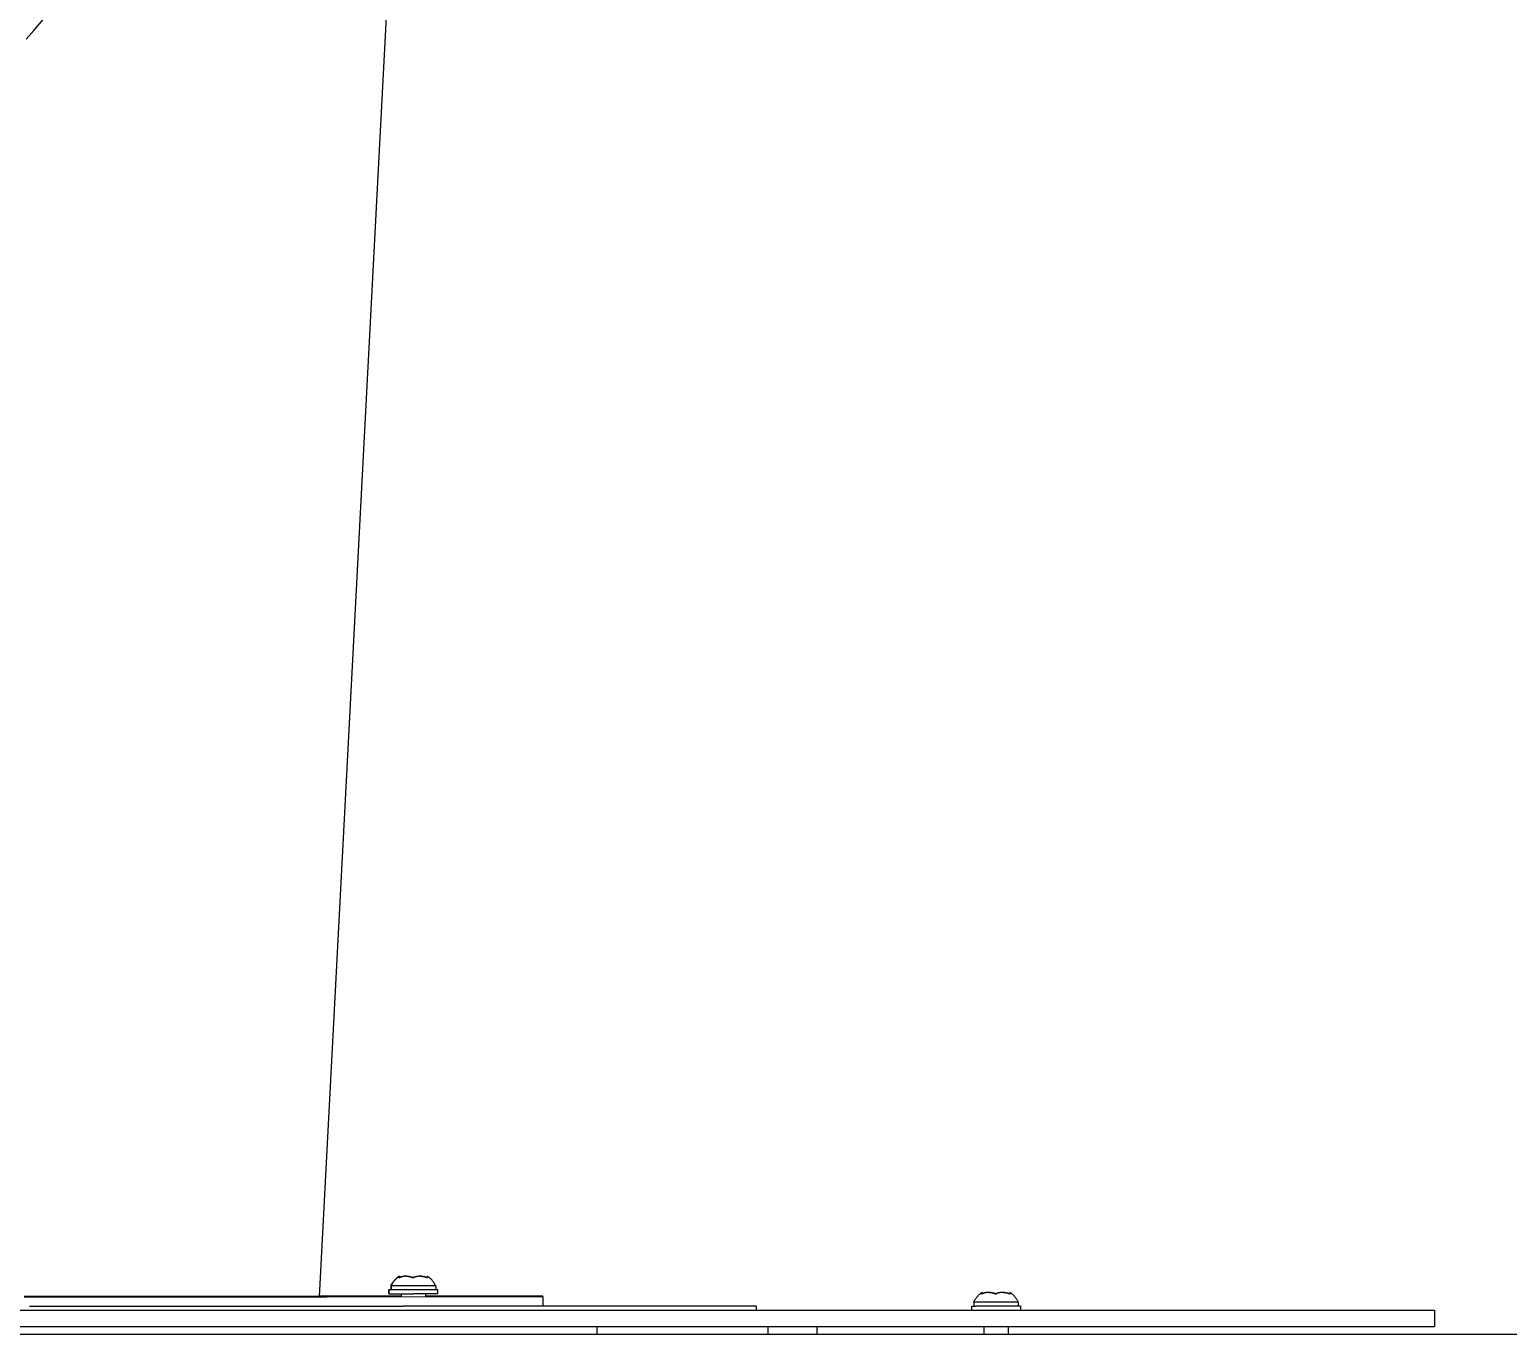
# Model space of a CAD drawing. Header units: inches. Extents: x 214 to 477, y -11 to 187.
# Drawn here: x 347.86 to 362.23, y 89.36 to 102.05 of the extents above; entities that cross this region are included whole.
import ezdxf

# ---------------------------------------------------------------- set-up
doc = ezdxf.new("R2010")
doc.units = ezdxf.units.IN
doc.layers.add('ZANO_R', color=7, linetype='Continuous', lineweight=0)
doc.layers.add('ZANO_W', color=1, linetype='Continuous', lineweight=0)
doc.styles.get("Standard").update_dxf_attribs({"font": 'arial.ttf'})
doc.dimstyles.new('amerykanie', dxfattribs={"dimtxt": 50, "dimasz": 50, "dimexe": 0.5, "dimexo": 0.5, "dimgap": 1, "dimtad": 1, "dimdec": 0, "dimzin": 0, "dimlunit": 5, "dimtxsty": 'Standard', "dimcen": 0.09, "dimclrd": 1, "dimclre": 1, "dimclrt": 1, "dimazin": 0, "dimtfac": 1, "dimtdec": 0, "dimtmove": 0, "dimatfit": 3, "dimfxl": 1, "dimtzin": 0, "dimarcsym": 1})

# ---------------------------------------------------------------- blocks, each defined once
blk = doc.blocks.new('*D360')
at = {"layer": 'ZANO_W', "color": 1, "lineweight": -2}
blk.add_arc((350.652, 89.363), 26.353, 2.1743, 84.8257, dxfattribs=at)
at = {"layer": 'ZANO_W', "color": 1}
for points in [[(353.04, 115.775), (353.017, 115.442), (352.031, 115.68)], [(376.819, 90.36), (377.152, 90.366), (377.005, 89.363)]]:
    blk.add_solid(points, dxfattribs=at)
at = {"layer": 'ZANO_W', "color": 1, "insert": (371.044, 108.715), "char_height": 2.4375, "attachment_point": 5, "rotation": 313.5}
blk.add_mtext("87%%d0'", dxfattribs=at)

msp = doc.modelspace()

# ---------------------------------------------------------------- linework, layer by layer
at = {"layer": 'ZANO_R'}
for p, q in [((355.00142, 172.35586), (350.67137, 89.73358)), ((347.89678, 102.04434), (348.29812, 102.51613)), ((347.82324, 101.96142), (347.89678, 102.04434)), ((351.37015, 89.8361), (351.3738, 89.84344)), ((351.37302, 89.8361), (351.37015, 89.8361)), ((351.37015, 89.8361), (351.37015, 89.79673)), ((351.37295, 89.83595), (351.3766, 89.84329)), ((351.58949, 89.83595), (351.37295, 89.83595)), ((351.37295, 89.83595), (351.37295, 89.79658)), ((351.3738, 89.84344), (351.3777, 89.85065)), ((351.3766, 89.84329), (351.3805, 89.85051)), ((351.3777, 89.85065), (351.38184, 89.85773)), ((351.3805, 89.85051), (351.38464, 89.85758)), ((351.38184, 89.85773), (351.38622, 89.86466)), ((351.38464, 89.85758), (351.38902, 89.86451)), ((351.38622, 89.86466), (351.39083, 89.87143)), ((351.38902, 89.86451), (351.39363, 89.87128)), ((351.39083, 89.87143), (351.39568, 89.87804)), ((351.39363, 89.87128), (351.39848, 89.8779)), ((351.39568, 89.87804), (351.40074, 89.88449)), ((351.39848, 89.8779), (351.40355, 89.88434)), ((351.40074, 89.88449), (351.40603, 89.89075)), ((351.40355, 89.88434), (351.40883, 89.89061)), ((351.40603, 89.89075), (351.41152, 89.89684)), ((351.40883, 89.89061), (351.41433, 89.89669)), ((351.41152, 89.89684), (351.41723, 89.90273)), ((351.41433, 89.89669), (351.42003, 89.90258)), ((351.41723, 89.90273), (351.42312, 89.90842)), ((351.42003, 89.90258), (351.42593, 89.90827)), ((351.42312, 89.90842), (351.42921, 89.91391)), ((351.42593, 89.90827), (351.43201, 89.91376)), ((351.42921, 89.91391), (351.43549, 89.91918)), ((351.43201, 89.91376), (351.43829, 89.91904)), ((351.43549, 89.91918), (351.44194, 89.92424)), ((351.43829, 89.91904), (351.44474, 89.9241)), ((351.44194, 89.92424), (351.44856, 89.92908)), ((351.44474, 89.9241), (351.45136, 89.92893)), ((351.44673, 89.92776), (351.44674, 89.92782)), ((351.44673, 89.9277), (351.44673, 89.92776)), ((351.44673, 89.92765), (351.44673, 89.9277)), ((351.44673, 89.92759), (351.44673, 89.92765)), ((351.44674, 89.92753), (351.44673, 89.92759)), ((351.44674, 89.92787), (351.44675, 89.92793)), ((351.44674, 89.92782), (351.44674, 89.92787)), ((351.44674, 89.92748), (351.44674, 89.92753)), ((351.44675, 89.92742), (351.44674, 89.92748)), ((351.44675, 89.92793), (351.44676, 89.92798)), ((351.44676, 89.92737), (351.44675, 89.92742)), ((351.44676, 89.92798), (351.44677, 89.92804)), ((351.44677, 89.92731), (351.44676, 89.92737)), ((351.44677, 89.92804), (351.44679, 89.92809)), ((351.44679, 89.92726), (351.44677, 89.92731)), ((351.44679, 89.92809), (351.4468, 89.92815)), ((351.4468, 89.9272), (351.44679, 89.92726)), ((351.4468, 89.92815), (351.44682, 89.9282)), ((351.44682, 89.92715), (351.4468, 89.9272)), ((351.44682, 89.9282), (351.44684, 89.92825)), ((351.44684, 89.9271), (351.44682, 89.92715)), ((351.44684, 89.92825), (351.44686, 89.92831)), ((351.44686, 89.92704), (351.44684, 89.9271)), ((351.44686, 89.92831), (351.44688, 89.92836)), ((351.44688, 89.92699), (351.44686, 89.92704)), ((351.44688, 89.92836), (351.44691, 89.92841)), ((351.44691, 89.92694), (351.44688, 89.92699)), ((351.44691, 89.92841), (351.44693, 89.92846)), ((351.44693, 89.92689), (351.44691, 89.92694)), ((351.44693, 89.92846), (351.44696, 89.92851)), ((351.44696, 89.92684), (351.44693, 89.92689)), ((351.44696, 89.92851), (351.44699, 89.92855)), ((351.44699, 89.9268), (351.44696, 89.92684)), ((351.44699, 89.92855), (351.44702, 89.9286)), ((351.44702, 89.92675), (351.44699, 89.9268)), ((351.44702, 89.9286), (351.44706, 89.92865)), ((351.44705, 89.9267), (351.44702, 89.92675)), ((351.44709, 89.92666), (351.44705, 89.9267)), ((351.44706, 89.92865), (351.44709, 89.92869)), ((351.44709, 89.92869), (351.44713, 89.92873)), ((351.44712, 89.92662), (351.44709, 89.92666)), ((351.44716, 89.92657), (351.44712, 89.92662)), ((351.44713, 89.92873), (351.44717, 89.92877)), ((351.4472, 89.92653), (351.44716, 89.92657)), ((351.44717, 89.92877), (351.44721, 89.92882)), ((351.44724, 89.92649), (351.4472, 89.92653)), ((351.44721, 89.92882), (351.44725, 89.92885)), ((351.44728, 89.92646), (351.44724, 89.92649)), ((351.44725, 89.92885), (351.44729, 89.92889)), ((351.44733, 89.92642), (351.44728, 89.92646)), ((351.44729, 89.92889), (351.44733, 89.92893)), ((351.44733, 89.92893), (351.44738, 89.92896)), ((351.44737, 89.92639), (351.44733, 89.92642)), ((351.44742, 89.92635), (351.44737, 89.92639)), ((351.44738, 89.92896), (351.44742, 89.929)), ((351.44742, 89.929), (351.44747, 89.92903)), ((351.44746, 89.92632), (351.44742, 89.92635)), ((351.44751, 89.92629), (351.44746, 89.92632)), ((351.44747, 89.92903), (351.44752, 89.92906)), ((351.44756, 89.92626), (351.44751, 89.92629)), ((351.44752, 89.92906), (351.44756, 89.92908)), ((351.44756, 89.92908), (351.44761, 89.92911)), ((351.44761, 89.92624), (351.44756, 89.92626)), ((351.44761, 89.92911), (351.44766, 89.92914)), ((351.44766, 89.92914), (351.44772, 89.92916)), ((351.44772, 89.92916), (351.44777, 89.92918)), ((351.44777, 89.92918), (351.44782, 89.9292)), ((351.44782, 89.9292), (351.44787, 89.92922)), ((351.44787, 89.92922), (351.44793, 89.92923)), ((351.44793, 89.92923), (351.44798, 89.92925)), ((351.44798, 89.92925), (351.44804, 89.92926)), ((351.44804, 89.92926), (351.44809, 89.92927)), ((351.44809, 89.92927), (351.44815, 89.92927)), ((351.44815, 89.92927), (351.44821, 89.92928)), ((351.44821, 89.92928), (351.44826, 89.92928)), ((351.44826, 89.92928), (351.44832, 89.92929)), ((351.44832, 89.92929), (351.44837, 89.92929)), ((351.44837, 89.92929), (351.44843, 89.92928)), ((351.44843, 89.92928), (351.44849, 89.92928)), ((351.44849, 89.92928), (351.44854, 89.92927)), ((351.44854, 89.92927), (351.4486, 89.92927)), ((351.4486, 89.92927), (351.44865, 89.92926)), ((351.4486, 89.91232), (351.44932, 89.9192)), ((351.4529, 89.91452), (351.4486, 89.91232)), ((351.44865, 89.92926), (351.44871, 89.92924)), ((351.44871, 89.92924), (351.44876, 89.92923)), ((351.44876, 89.92923), (351.44882, 89.92922)), ((351.44882, 89.92922), (351.44887, 89.9292)), ((351.44887, 89.9292), (351.44892, 89.92918)), ((351.44892, 89.92918), (351.44898, 89.92916)), ((351.44898, 89.92916), (351.44903, 89.92913)), ((351.44903, 89.92913), (351.44908, 89.92911)), ((351.44908, 89.92911), (351.44913, 89.92908)), ((351.44913, 89.92908), (351.44918, 89.92906)), ((351.44918, 89.92906), (351.44922, 89.92903)), ((351.44922, 89.92903), (351.44927, 89.92899)), ((351.44927, 89.92899), (351.44932, 89.92896)), ((351.44932, 89.92896), (351.44936, 89.92893)), ((351.44932, 89.9192), (351.44969, 89.92201)), ((351.44936, 89.92893), (351.4494, 89.92889)), ((351.4494, 89.92889), (351.44945, 89.92885)), ((351.44945, 89.92885), (351.44949, 89.92881)), ((351.44949, 89.92881), (351.44953, 89.92877)), ((351.44953, 89.92877), (351.44956, 89.92873)), ((351.44956, 89.92873), (351.4496, 89.92869)), ((351.4496, 89.92869), (351.44963, 89.92864)), ((351.44963, 89.92864), (351.44967, 89.9286)), ((351.44967, 89.9286), (351.4497, 89.92855)), ((351.44969, 89.92201), (351.45007, 89.92438)), ((351.4497, 89.92855), (351.44973, 89.9285)), ((351.44973, 89.9285), (351.44976, 89.92845)), ((351.44976, 89.92845), (351.44978, 89.9284)), ((351.44978, 89.9284), (351.44981, 89.92835)), ((351.44981, 89.92835), (351.44983, 89.9283)), ((351.44983, 89.9283), (351.44985, 89.92825)), ((351.44985, 89.92825), (351.44987, 89.9282)), ((351.44987, 89.9282), (351.44989, 89.92814)), ((351.44989, 89.92814), (351.4499, 89.92809)), ((351.4499, 89.92809), (351.44992, 89.92803)), ((351.44992, 89.92803), (351.44993, 89.92798)), ((351.44993, 89.92798), (351.44994, 89.92792)), ((351.45007, 89.92438), (351.45026, 89.9254)), ((351.45026, 89.9254), (351.45046, 89.92629)), ((351.45046, 89.92629), (351.45055, 89.92669)), ((351.45055, 89.92669), (351.45065, 89.92707)), ((351.45065, 89.92707), (351.45075, 89.92741)), ((351.45075, 89.92741), (351.45085, 89.92772)), ((351.45085, 89.92772), (351.45095, 89.92801)), ((351.45095, 89.92801), (351.451, 89.92814)), ((351.451, 89.92814), (351.45104, 89.92826)), ((351.45104, 89.92826), (351.45109, 89.92837)), ((351.45109, 89.92837), (351.45114, 89.92848)), ((351.45114, 89.92848), (351.45119, 89.92858)), ((351.45119, 89.92858), (351.45122, 89.92863)), ((351.45122, 89.92863), (351.45124, 89.92867)), ((351.45124, 89.92867), (351.45127, 89.92871)), ((351.45127, 89.92871), (351.45129, 89.92875)), ((351.45129, 89.92875), (351.45132, 89.92879)), ((351.45132, 89.92879), (351.45134, 89.92883)), ((351.45134, 89.92883), (351.45137, 89.92887)), ((351.45137, 89.92887), (351.45139, 89.9289)), ((351.45139, 89.9289), (351.45142, 89.92893)), ((351.45142, 89.92893), (351.45144, 89.92896)), ((351.45144, 89.92896), (351.45147, 89.92899)), ((351.45147, 89.92899), (351.45149, 89.92901)), ((351.45149, 89.92901), (351.45151, 89.92904)), ((351.45151, 89.92904), (351.45154, 89.92906)), ((351.45154, 89.92906), (351.45156, 89.92908)), ((351.45156, 89.92908), (351.45159, 89.92909)), ((351.45159, 89.92909), (351.45161, 89.92911)), ((351.45161, 89.92911), (351.45164, 89.92912)), ((351.45164, 89.92912), (351.45166, 89.92914)), ((351.45166, 89.92914), (351.45169, 89.92915)), ((351.45169, 89.92915), (351.45171, 89.92915)), ((351.45171, 89.92915), (351.45174, 89.92916)), ((351.45174, 89.92916), (351.45176, 89.92916)), ((351.45176, 89.92916), (351.45179, 89.92917)), ((351.45179, 89.92917), (351.45181, 89.92917)), ((351.45181, 89.92917), (351.45184, 89.92916)), ((351.45184, 89.92916), (351.45186, 89.92916)), ((351.45186, 89.92916), (351.45189, 89.92916)), ((351.45189, 89.92916), (351.45191, 89.92915)), ((351.45191, 89.92915), (351.45194, 89.92914)), ((351.45194, 89.92914), (351.45196, 89.92913)), ((351.45196, 89.92913), (351.45199, 89.92911)), ((351.45199, 89.92911), (351.45201, 89.9291)), ((351.45201, 89.9291), (351.45204, 89.92908)), ((351.45204, 89.92908), (351.45206, 89.92906)), ((351.45206, 89.92906), (351.45209, 89.92904)), ((351.45209, 89.92904), (351.45211, 89.92902)), ((351.45211, 89.92902), (351.45214, 89.92899)), ((351.45214, 89.92899), (351.45216, 89.92897)), ((351.45216, 89.92897), (351.45219, 89.92894)), ((351.45219, 89.92894), (351.45221, 89.92891)), ((351.45221, 89.92891), (351.45223, 89.92887)), ((351.45223, 89.92887), (351.45226, 89.92884)), ((351.45226, 89.92884), (351.45228, 89.9288)), ((351.45228, 89.9288), (351.45231, 89.92876)), ((351.45231, 89.92876), (351.45233, 89.92872)), ((351.45233, 89.92872), (351.45236, 89.92868)), ((351.45236, 89.92868), (351.45238, 89.92864)), ((351.45238, 89.92864), (351.45243, 89.92854)), ((351.45243, 89.92854), (351.45248, 89.92844)), ((351.45248, 89.92844), (351.45253, 89.92833)), ((351.45253, 89.92833), (351.45258, 89.92821)), ((351.45258, 89.92821), (351.45263, 89.92809)), ((351.45263, 89.92809), (351.45268, 89.92795)), ((351.45268, 89.92795), (351.45273, 89.92781)), ((351.45273, 89.92781), (351.45283, 89.92751)), ((351.45283, 89.92751), (351.45292, 89.92717)), ((351.45727, 89.91658), (351.4529, 89.91452)), ((351.45292, 89.92717), (351.45302, 89.92681)), ((351.45302, 89.92681), (351.45322, 89.92599)), ((351.45322, 89.92599), (351.45341, 89.92506)), ((351.45341, 89.92506), (351.4536, 89.924)), ((351.4536, 89.924), (351.45398, 89.92155)), ((351.45398, 89.92155), (351.45435, 89.91866)), ((351.45435, 89.91866), (351.45471, 89.91535)), ((351.45914, 89.91868), (351.45457, 89.91672)), ((351.4617, 89.91849), (351.45727, 89.91658)), ((351.46378, 89.92048), (351.45914, 89.91868)), ((351.4662, 89.92025), (351.4617, 89.91849)), ((351.46847, 89.92212), (351.46378, 89.92048)), ((351.47076, 89.92185), (351.4662, 89.92025)), ((351.47322, 89.92359), (351.46847, 89.92212)), ((351.47536, 89.9233), (351.47076, 89.92185)), ((351.47802, 89.9249), (351.47322, 89.92359)), ((351.48002, 89.92459), (351.47536, 89.9233)), ((351.48286, 89.92604), (351.47802, 89.9249)), ((351.48471, 89.92573), (351.48002, 89.92459)), ((351.48774, 89.92701), (351.48286, 89.92604)), ((351.48944, 89.9267), (351.48471, 89.92573)), ((351.49264, 89.92781), (351.48774, 89.92701)), ((351.4942, 89.92751), (351.48944, 89.9267)), ((351.49758, 89.92844), (351.49264, 89.92781)), ((351.49898, 89.92817), (351.4942, 89.92751)), ((351.50253, 89.9289), (351.49758, 89.92844)), ((351.50379, 89.92866), (351.49898, 89.92817)), ((351.50749, 89.92919), (351.50253, 89.9289)), ((351.50861, 89.92898), (351.50379, 89.92866)), ((351.51246, 89.9293), (351.50749, 89.92919)), ((351.51343, 89.92915), (351.50861, 89.92898)), ((351.51744, 89.92924), (351.51246, 89.9293)), ((351.51826, 89.92915), (351.51343, 89.92915)), ((351.51744, 89.92923), (351.52183, 89.92931)), ((351.52309, 89.92898), (351.51826, 89.92915)), ((351.52053, 89.92909), (351.5256, 89.92916)), ((351.52183, 89.92931), (351.52623, 89.92927)), ((351.5279, 89.92866), (351.52309, 89.92898)), ((351.5256, 89.92916), (351.53066, 89.92907)), ((351.52623, 89.92927), (351.53062, 89.92911)), ((351.53271, 89.92817), (351.5279, 89.92866)), ((351.53066, 89.92907), (351.53572, 89.92881)), ((351.53749, 89.92751), (351.53271, 89.92817)), ((351.53572, 89.92881), (351.54077, 89.92839)), ((351.54225, 89.9267), (351.53749, 89.92751)), ((351.54077, 89.92839), (351.5458, 89.92781)), ((351.54698, 89.92573), (351.54225, 89.9267)), ((351.5458, 89.92781), (351.55081, 89.92706)), ((351.55168, 89.92459), (351.54698, 89.92573)), ((351.55081, 89.92706), (351.55579, 89.92615)), ((351.55633, 89.9233), (351.55168, 89.92459)), ((351.55579, 89.92615), (351.56074, 89.92508)), ((351.56094, 89.92185), (351.55633, 89.9233)), ((351.56074, 89.92508), (351.56566, 89.92385)), ((351.56549, 89.92025), (351.56094, 89.92185)), ((351.56999, 89.91849), (351.56549, 89.92025)), ((351.56566, 89.92385), (351.57053, 89.92246)), ((351.57442, 89.91658), (351.56999, 89.91849)), ((351.57053, 89.92246), (351.57535, 89.92092)), ((351.57879, 89.91452), (351.57442, 89.91658)), ((351.57535, 89.92092), (351.58012, 89.91922)), ((351.58309, 89.91232), (351.57879, 89.91452)), ((351.58012, 89.91922), (351.58484, 89.91736)), ((351.58627, 89.91387), (351.58309, 89.91232)), ((351.58484, 89.91736), (351.58949, 89.91535)), ((351.58949, 89.91535), (351.58627, 89.91387)), ((351.59275, 89.91808), (351.58792, 89.91605)), ((351.5944, 89.91747), (351.58949, 89.91535)), ((351.80602, 89.83595), (351.58949, 89.83595)), ((351.59764, 89.91995), (351.59275, 89.91808)), ((351.59938, 89.91942), (351.5944, 89.91747)), ((351.6026, 89.92165), (351.59764, 89.91995)), ((351.60443, 89.9212), (351.59938, 89.91942)), ((351.60761, 89.92319), (351.6026, 89.92165)), ((351.60953, 89.9228), (351.60443, 89.9212)), ((351.61267, 89.92456), (351.60761, 89.92319)), ((351.61469, 89.92423), (351.60953, 89.9228)), ((351.61777, 89.92575), (351.61267, 89.92456)), ((351.61989, 89.92548), (351.61469, 89.92423)), ((351.62291, 89.92678), (351.61777, 89.92575)), ((351.62513, 89.92654), (351.61989, 89.92548)), ((351.62808, 89.92763), (351.62291, 89.92678)), ((351.63041, 89.92743), (351.62513, 89.92654)), ((351.63328, 89.92831), (351.62808, 89.92763)), ((351.63571, 89.92814), (351.63041, 89.92743)), ((351.63849, 89.92882), (351.63328, 89.92831)), ((351.64104, 89.92866), (351.63571, 89.92814)), ((351.64372, 89.92914), (351.63849, 89.92882)), ((351.64638, 89.929), (351.64104, 89.92866)), ((351.64896, 89.9293), (351.64372, 89.92914)), ((351.65173, 89.92915), (351.64638, 89.929)), ((351.6542, 89.92927), (351.64896, 89.9293)), ((351.65708, 89.92913), (351.65173, 89.92915)), ((351.65594, 89.92924), (351.65953, 89.92931)), ((351.66242, 89.92891), (351.65708, 89.92913)), ((351.65874, 89.9291), (351.66357, 89.92916)), ((351.65953, 89.92931), (351.66313, 89.92929)), ((351.66776, 89.92852), (351.66242, 89.92891)), ((351.66357, 89.92916), (351.66839, 89.92905)), ((351.67307, 89.92794), (351.66776, 89.92852)), ((351.66839, 89.92905), (351.67321, 89.92879)), ((351.67837, 89.92718), (351.67307, 89.92794)), ((351.67321, 89.92879), (351.67802, 89.92836)), ((351.67802, 89.92836), (351.68281, 89.92777)), ((351.68364, 89.92623), (351.67837, 89.92718)), ((351.68281, 89.92777), (351.68758, 89.92702)), ((351.68887, 89.92511), (351.68364, 89.92623)), ((351.68758, 89.92702), (351.69232, 89.9261)), ((351.69406, 89.9238), (351.68887, 89.92511)), ((351.69232, 89.9261), (351.69702, 89.92503)), ((351.6992, 89.92232), (351.69406, 89.9238)), ((351.69702, 89.92503), (351.70169, 89.92381)), ((351.70428, 89.92066), (351.6992, 89.92232)), ((351.70169, 89.92381), (351.70631, 89.92242)), ((351.70931, 89.91883), (351.70428, 89.92066)), ((351.70631, 89.92242), (351.71089, 89.92088)), ((351.71427, 89.91683), (351.70931, 89.91883)), ((351.71089, 89.92088), (351.71541, 89.91919)), ((351.71916, 89.91466), (351.71427, 89.91683)), ((351.71541, 89.91919), (351.71987, 89.91735)), ((351.72397, 89.91232), (351.71916, 89.91466)), ((351.71987, 89.91735), (351.72426, 89.91535)), ((351.72143, 89.91974), (351.72142, 89.91911)), ((351.72142, 89.91911), (351.72142, 89.91848)), ((351.72142, 89.91848), (351.72145, 89.91784)), ((351.72147, 89.92038), (351.72143, 89.91974)), ((351.72145, 89.91784), (351.7215, 89.91721)), ((351.72153, 89.92101), (351.72147, 89.92038)), ((351.7215, 89.91721), (351.72157, 89.91658)), ((351.72161, 89.92164), (351.72153, 89.92101)), ((351.72171, 89.92226), (351.72161, 89.92164)), ((351.72184, 89.92288), (351.72171, 89.92226)), ((351.72198, 89.9235), (351.72184, 89.92288)), ((351.72215, 89.92411), (351.72198, 89.9235)), ((351.72234, 89.92471), (351.72215, 89.92411)), ((351.72255, 89.92531), (351.72234, 89.92471)), ((351.72278, 89.9259), (351.72255, 89.92531)), ((351.72303, 89.92648), (351.72278, 89.9259)), ((351.7233, 89.92706), (351.72303, 89.92648)), ((351.72359, 89.92762), (351.7233, 89.92706)), ((351.7239, 89.92817), (351.72359, 89.92762)), ((351.72381, 89.91618), (351.7238, 89.91521)), ((351.7238, 89.91521), (351.72382, 89.91425)), ((351.72385, 89.91715), (351.72381, 89.91618)), ((351.72382, 89.91425), (351.72388, 89.91328)), ((351.72393, 89.91811), (351.72385, 89.91715)), ((351.72388, 89.91328), (351.72397, 89.91232)), ((351.72423, 89.92871), (351.7239, 89.92817)), ((351.72404, 89.91907), (351.72393, 89.91811)), ((351.72418, 89.92003), (351.72404, 89.91907)), ((351.72436, 89.92098), (351.72418, 89.92003)), ((351.72458, 89.92924), (351.72423, 89.92871)), ((351.72457, 89.92192), (351.72436, 89.92098)), ((351.72481, 89.92286), (351.72457, 89.92192)), ((351.72632, 89.92801), (351.72459, 89.92924)), ((351.72508, 89.92378), (351.72481, 89.92286)), ((351.72539, 89.9247), (351.72508, 89.92378)), ((351.72572, 89.92561), (351.72539, 89.9247)), ((351.72609, 89.9265), (351.72572, 89.92561)), ((351.72649, 89.92738), (351.72609, 89.9265)), ((351.72692, 89.92825), (351.72649, 89.92738)), ((351.72738, 89.9291), (351.72692, 89.92825)), ((351.73403, 89.92425), (351.7274, 89.92909)), ((351.7405, 89.91919), (351.73403, 89.92425)), ((351.7468, 89.9139), (351.7405, 89.91919)), ((351.7529, 89.90841), (351.7468, 89.9139)), ((351.75882, 89.90271), (351.7529, 89.90841)), ((351.76454, 89.89681), (351.75882, 89.90271)), ((351.77005, 89.89072), (351.76454, 89.89681)), ((351.77535, 89.88444), (351.77005, 89.89072)), ((351.78043, 89.87798), (351.77535, 89.88444)), ((351.78529, 89.87136), (351.78043, 89.87798)), ((351.78992, 89.86457), (351.78529, 89.87136)), ((351.79431, 89.85763), (351.78992, 89.86457)), ((351.79846, 89.85054), (351.79431, 89.85763)), ((351.80237, 89.84331), (351.79846, 89.85054)), ((351.80602, 89.83595), (351.80237, 89.84331)), ((351.80602, 89.83595), (351.80602, 89.79658)), ((348.96423, 89.73115), (347.80264, 89.73179)), ((347.80393, 89.7305), (350.74691, 89.73057)), ((350.6827, 89.73391), (348.96423, 89.73115)), ((350.6714, 89.73421), (350.68244, 89.73395)), ((351.46858, 89.73713), (350.67157, 89.73738)), ((350.74691, 89.73057), (352.84731, 89.73391)), ((351.37295, 89.79673), (351.35046, 89.79673)), ((351.35046, 89.75736), (351.35046, 89.79673)), ((351.35046, 89.75736), (351.35327, 89.75736)), ((351.58949, 89.79658), (351.35327, 89.79658)), ((351.35327, 89.75721), (351.35327, 89.79658)), ((351.35327, 89.75721), (351.58949, 89.75721)), ((351.47138, 89.73506), (351.41588, 89.73523)), ((351.42079, 89.7353), (351.46858, 89.73542)), ((351.47138, 89.73269), (351.46311, 89.73276)), ((351.46803, 89.73282), (351.47138, 89.73284)), ((351.46858, 89.75721), (351.46858, 89.73506)), ((351.47138, 89.75721), (351.47138, 89.73269)), ((351.82571, 89.79658), (351.58949, 89.79658)), ((351.82571, 89.75721), (351.58949, 89.75721)), ((351.75826, 89.73276), (351.7048, 89.73258)), ((351.7076, 89.75721), (351.7076, 89.73258)), ((352.8471, 89.73397), (351.7076, 89.73695)), ((351.71047, 89.73521), (351.7076, 89.73518)), ((351.7076, 89.73293), (351.75334, 89.73282)), ((351.71082, 89.73522), (351.71047, 89.73521)), ((351.71102, 89.73523), (351.71082, 89.73522)), ((351.71102, 89.73524), (351.71105, 89.73524)), ((351.71105, 89.73523), (351.71102, 89.73523)), ((351.71105, 89.73524), (351.71107, 89.73524)), ((351.71106, 89.73523), (351.71105, 89.73523)), ((351.71107, 89.73523), (351.71106, 89.73523)), ((351.71107, 89.73524), (351.71108, 89.73523)), ((351.71108, 89.73523), (351.71107, 89.73523)), ((351.71108, 89.73523), (351.71108, 89.73523)), ((351.71108, 89.73523), (351.71108, 89.73523)), ((351.71108, 89.73523), (351.71108, 89.73523)), ((351.71108, 89.73523), (351.71108, 89.73523)), ((351.71108, 89.73523), (351.71108, 89.73523)), ((351.71108, 89.73523), (351.71109, 89.73523)), ((351.71109, 89.73523), (351.71108, 89.73523)), ((351.71108, 89.73523), (351.71108, 89.73523)), ((351.71108, 89.73523), (351.71108, 89.73523)), ((351.71108, 89.73523), (351.71108, 89.73523)), ((351.71108, 89.73523), (351.71108, 89.73523)), ((351.71108, 89.73523), (351.71108, 89.73523)), ((351.71109, 89.73523), (351.71109, 89.73523)), ((351.71109, 89.73523), (351.71109, 89.73523)), ((351.71109, 89.73523), (351.71109, 89.73523)), ((351.71109, 89.73523), (351.71109, 89.73523)), ((351.71109, 89.73523), (351.71109, 89.73523)), ((351.71109, 89.73523), (351.71109, 89.73523)), ((351.71109, 89.73523), (351.71109, 89.73523)), ((351.71109, 89.73523), (351.71109, 89.73523)), ((351.71109, 89.73523), (351.71109, 89.73523)), ((351.71109, 89.73523), (351.71109, 89.73523)), ((351.71109, 89.73523), (351.71109, 89.73523)), ((351.82291, 89.79673), (351.80602, 89.79673)), ((351.82291, 89.79658), (351.82291, 89.79673)), ((351.82571, 89.75721), (351.82571, 89.79658)), ((352.84732, 89.73391), (352.84732, 89.63891)), ((357.04279, 89.68563), (357.04668, 89.69284)), ((357.04668, 89.69284), (357.05083, 89.69991)), ((357.05083, 89.69991), (357.05521, 89.70684)), ((357.05521, 89.70684), (357.05982, 89.71361)), ((357.05982, 89.71361), (357.06467, 89.72023)), ((357.06467, 89.72023), (357.06973, 89.72667)), ((357.06973, 89.72667), (357.07502, 89.73294)), ((357.07502, 89.73294), (357.08051, 89.73902)), ((357.08051, 89.73902), (357.08621, 89.74491)), ((357.08621, 89.74491), (357.09211, 89.7506)), ((357.09211, 89.7506), (357.0982, 89.75609)), ((357.0982, 89.75609), (357.10448, 89.76137)), ((357.10448, 89.76137), (357.11093, 89.76643)), ((357.11093, 89.76643), (357.11754, 89.77126)), ((357.11479, 89.75465), (357.11551, 89.76153)), ((357.11909, 89.75685), (357.11479, 89.75465)), ((357.11551, 89.76153), (357.11588, 89.76434)), ((357.11588, 89.76434), (357.11626, 89.76671)), ((357.11626, 89.76671), (357.11645, 89.76773)), ((357.11645, 89.76773), (357.11664, 89.76862)), ((357.11664, 89.76862), (357.11674, 89.76903)), ((357.11674, 89.76903), (357.11684, 89.7694)), ((357.11684, 89.7694), (357.11694, 89.76974)), ((357.11694, 89.76974), (357.11703, 89.77006)), ((357.11703, 89.77006), (357.11713, 89.77034)), ((357.11713, 89.77034), (357.11718, 89.77047)), ((357.11718, 89.77047), (357.11723, 89.77059)), ((357.11723, 89.77059), (357.11728, 89.7707)), ((357.11728, 89.7707), (357.11733, 89.77081)), ((357.11733, 89.77081), (357.11738, 89.77091)), ((357.11738, 89.77091), (357.1174, 89.77096)), ((357.1174, 89.77096), (357.11743, 89.771)), ((357.11743, 89.771), (357.11745, 89.77104)), ((357.11745, 89.77104), (357.11748, 89.77109)), ((357.11748, 89.77109), (357.1175, 89.77112)), ((357.1175, 89.77112), (357.11753, 89.77116)), ((357.11753, 89.77116), (357.11755, 89.7712)), ((357.11755, 89.7712), (357.11758, 89.77123)), ((357.11758, 89.77123), (357.1176, 89.77126)), ((357.1176, 89.77126), (357.11763, 89.77129)), ((357.11763, 89.77129), (357.11765, 89.77132)), ((357.11765, 89.77132), (357.11768, 89.77134)), ((357.11768, 89.77134), (357.1177, 89.77137)), ((357.1177, 89.77137), (357.11773, 89.77139)), ((357.11773, 89.77139), (357.11775, 89.77141)), ((357.11775, 89.77141), (357.11778, 89.77143)), ((357.11778, 89.77143), (357.1178, 89.77144)), ((357.1178, 89.77144), (357.11783, 89.77146)), ((357.11783, 89.77146), (357.11785, 89.77147)), ((357.11785, 89.77147), (357.11788, 89.77148)), ((357.11788, 89.77148), (357.1179, 89.77148)), ((357.1179, 89.77148), (357.11793, 89.77149)), ((357.11793, 89.77149), (357.11795, 89.7715)), ((357.11795, 89.7715), (357.11798, 89.7715)), ((357.11798, 89.7715), (357.118, 89.7715)), ((357.118, 89.7715), (357.11802, 89.7715)), ((357.11802, 89.7715), (357.11805, 89.77149)), ((357.11805, 89.77149), (357.11807, 89.77149)), ((357.11807, 89.77149), (357.1181, 89.77148)), ((357.1181, 89.77148), (357.11812, 89.77147)), ((357.11812, 89.77147), (357.11815, 89.77146)), ((357.11815, 89.77146), (357.11817, 89.77144)), ((357.11817, 89.77144), (357.1182, 89.77143)), ((357.1182, 89.7715), (357.11857, 89.77109)), ((357.1182, 89.77143), (357.11822, 89.77141)), ((357.11822, 89.77141), (357.11825, 89.77139)), ((357.11825, 89.77139), (357.11827, 89.77137)), ((357.11827, 89.77137), (357.1183, 89.77135)), ((357.1183, 89.77135), (357.11832, 89.77132)), ((357.11832, 89.77132), (357.11835, 89.7713)), ((357.11835, 89.7713), (357.11837, 89.77127)), ((357.11837, 89.77127), (357.1184, 89.77124)), ((357.1184, 89.77124), (357.11842, 89.7712)), ((357.11842, 89.7712), (357.11845, 89.77117)), ((357.11845, 89.77117), (357.11847, 89.77113)), ((357.11847, 89.77113), (357.1185, 89.77109)), ((357.1185, 89.77109), (357.11852, 89.77105)), ((357.11852, 89.77105), (357.11855, 89.77101)), ((357.11855, 89.77101), (357.11857, 89.77097)), ((357.11857, 89.77109), (357.11893, 89.77068)), ((357.11857, 89.77097), (357.11862, 89.77087)), ((357.11862, 89.77087), (357.11867, 89.77077)), ((357.11867, 89.77077), (357.11872, 89.77066)), ((357.11872, 89.77066), (357.11877, 89.77054)), ((357.11877, 89.77054), (357.11882, 89.77042)), ((357.11882, 89.77042), (357.11887, 89.77028)), ((357.11887, 89.77028), (357.11892, 89.77014)), ((357.11892, 89.77014), (357.11901, 89.76984)), ((357.11893, 89.77068), (357.11928, 89.77025)), ((357.11901, 89.76984), (357.11911, 89.76951)), ((357.12346, 89.75891), (357.11909, 89.75685)), ((357.11911, 89.76951), (357.11921, 89.76914)), ((357.11921, 89.76914), (357.1194, 89.76832)), ((357.11928, 89.77025), (357.11961, 89.76981)), ((357.1194, 89.76832), (357.1196, 89.76739)), ((357.1196, 89.76739), (357.11979, 89.76633)), ((357.11961, 89.76981), (357.11993, 89.76936)), ((357.11979, 89.76633), (357.12017, 89.76388)), ((357.11993, 89.76936), (357.12023, 89.7689)), ((357.12017, 89.76388), (357.12054, 89.76099)), ((357.12023, 89.7689), (357.12051, 89.76843)), ((357.12051, 89.76843), (357.12078, 89.76795)), ((357.12054, 89.76099), (357.1209, 89.75768)), ((357.12078, 89.76795), (357.12104, 89.76746)), ((357.12493, 89.76044), (357.1208, 89.7586)), ((357.12104, 89.76746), (357.12127, 89.76697)), ((357.12127, 89.76697), (357.12149, 89.76646)), ((357.12149, 89.76646), (357.1217, 89.76595)), ((357.1217, 89.76595), (357.12188, 89.76543)), ((357.12188, 89.76543), (357.12205, 89.76491)), ((357.12205, 89.76491), (357.1222, 89.76438)), ((357.1222, 89.76438), (357.12233, 89.76385)), ((357.12233, 89.76385), (357.12245, 89.76331)), ((357.12245, 89.76331), (357.12255, 89.76277)), ((357.12255, 89.76277), (357.12262, 89.76222)), ((357.12262, 89.76222), (357.12268, 89.76168)), ((357.12268, 89.76168), (357.12273, 89.76113)), ((357.12273, 89.76113), (357.12275, 89.76058)), ((357.12276, 89.76003), (357.12274, 89.75948)), ((357.12275, 89.76058), (357.12276, 89.76003)), ((357.12789, 89.76082), (357.12346, 89.75891)), ((357.12912, 89.76214), (357.12493, 89.76044)), ((357.13239, 89.76258), (357.12789, 89.76082)), ((357.13335, 89.7637), (357.12912, 89.76214)), ((357.13694, 89.76418), (357.13239, 89.76258)), ((357.13764, 89.76512), (357.13335, 89.7637)), ((357.14155, 89.76563), (357.13694, 89.76418)), ((357.14197, 89.76641), (357.13764, 89.76512)), ((357.1462, 89.76692), (357.14155, 89.76563)), ((357.14634, 89.76755), (357.14197, 89.76641)), ((357.1509, 89.76806), (357.1462, 89.76692)), ((357.15075, 89.76855), (357.14634, 89.76755)), ((357.15518, 89.7694), (357.15075, 89.76855)), ((357.15563, 89.76903), (357.1509, 89.76806)), ((357.15964, 89.77011), (357.15518, 89.7694)), ((357.16039, 89.76985), (357.15563, 89.76903)), ((357.16412, 89.77068), (357.15964, 89.77011)), ((357.16517, 89.7705), (357.16039, 89.76985)), ((357.16862, 89.77109), (357.16412, 89.77068)), ((357.16997, 89.77099), (357.16517, 89.7705)), ((357.17313, 89.77137), (357.16862, 89.77109)), ((357.17479, 89.77131), (357.16997, 89.77099)), ((357.17764, 89.77149), (357.17313, 89.77137)), ((357.17962, 89.77148), (357.17479, 89.77131)), ((357.18445, 89.77148), (357.17962, 89.77148)), ((357.18927, 89.77131), (357.18445, 89.77148)), ((357.18642, 89.77141), (357.19151, 89.77149)), ((357.19409, 89.77099), (357.18927, 89.77131)), ((357.19151, 89.77149), (357.1966, 89.77141)), ((357.1989, 89.7705), (357.19409, 89.77099)), ((357.1966, 89.77141), (357.20168, 89.77116)), ((357.1968, 89.77149), (357.2023, 89.77132)), ((357.20368, 89.76985), (357.1989, 89.7705)), ((357.20168, 89.77116), (357.20675, 89.77074)), ((357.2023, 89.77132), (357.20778, 89.77097)), ((357.20844, 89.76903), (357.20368, 89.76985)), ((357.20675, 89.77074), (357.2118, 89.77016)), ((357.20778, 89.77097), (357.21325, 89.77043)), ((357.21317, 89.76806), (357.20844, 89.76903)), ((357.2118, 89.77016), (357.21683, 89.76942)), ((357.21786, 89.76692), (357.21317, 89.76806)), ((357.21325, 89.77043), (357.21869, 89.7697)), ((357.21683, 89.76942), (357.22184, 89.76851)), ((357.22252, 89.76563), (357.21786, 89.76692)), ((357.21869, 89.7697), (357.22411, 89.76879)), ((357.22184, 89.76851), (357.22681, 89.76744)), ((357.22712, 89.76418), (357.22252, 89.76563)), ((357.22411, 89.76879), (357.22949, 89.76769)), ((357.22681, 89.76744), (357.23174, 89.76621)), ((357.23168, 89.76258), (357.22712, 89.76418)), ((357.22949, 89.76769), (357.23484, 89.76641)), ((357.23618, 89.76082), (357.23168, 89.76258)), ((357.23174, 89.76621), (357.23664, 89.76482)), ((357.23484, 89.76641), (357.24013, 89.76495)), ((357.24061, 89.75891), (357.23618, 89.76082)), ((357.23664, 89.76482), (357.24148, 89.76327)), ((357.24013, 89.76495), (357.24537, 89.7633)), ((357.24498, 89.75685), (357.24061, 89.75891)), ((357.24148, 89.76327), (357.24627, 89.76156)), ((357.24928, 89.75465), (357.24498, 89.75685)), ((357.24537, 89.7633), (357.25056, 89.76148)), ((357.24627, 89.76156), (357.251, 89.7597)), ((357.25246, 89.7562), (357.24928, 89.75465)), ((357.25056, 89.76148), (357.25567, 89.75948)), ((357.251, 89.7597), (357.25567, 89.75768)), ((357.25567, 89.75768), (357.25246, 89.7562)), ((357.25841, 89.76058), (357.25358, 89.7586)), ((357.26059, 89.7598), (357.25567, 89.75768)), ((357.2633, 89.76239), (357.25841, 89.76058)), ((357.26557, 89.76175), (357.26059, 89.7598)), ((357.26825, 89.76404), (357.2633, 89.76239)), ((357.27062, 89.76353), (357.26557, 89.76175)), ((357.27325, 89.76553), (357.26825, 89.76404)), ((357.27572, 89.76513), (357.27062, 89.76353)), ((357.27829, 89.76686), (357.27325, 89.76553)), ((357.28088, 89.76656), (357.27572, 89.76513)), ((357.28338, 89.76802), (357.27829, 89.76686)), ((357.28608, 89.76781), (357.28088, 89.76656)), ((357.2885, 89.76902), (357.28338, 89.76802)), ((357.29132, 89.76888), (357.28608, 89.76781)), ((357.29365, 89.76985), (357.2885, 89.76902)), ((357.2966, 89.76976), (357.29132, 89.76888)), ((357.29883, 89.77051), (357.29365, 89.76985)), ((357.3019, 89.77047), (357.2966, 89.76976)), ((357.30402, 89.77101), (357.29883, 89.77051)), ((357.30723, 89.77099), (357.3019, 89.77047)), ((357.30923, 89.77133), (357.30402, 89.77101)), ((357.31256, 89.77133), (357.30723, 89.77099)), ((357.31444, 89.77149), (357.30923, 89.77133)), ((357.31791, 89.77149), (357.31256, 89.77133)), ((357.32326, 89.77146), (357.31791, 89.77149)), ((357.32861, 89.77124), (357.32326, 89.77146)), ((357.32493, 89.77143), (357.32975, 89.77149)), ((357.33394, 89.77085), (357.32861, 89.77124)), ((357.32975, 89.77149), (357.33458, 89.77138)), ((357.33371, 89.77149), (357.33842, 89.77136)), ((357.33926, 89.77027), (357.33394, 89.77085)), ((357.33458, 89.77138), (357.3394, 89.77112)), ((357.33842, 89.77136), (357.34313, 89.77106)), ((357.34456, 89.76951), (357.33926, 89.77027)), ((357.3394, 89.77112), (357.3442, 89.77069)), ((357.34313, 89.77106), (357.34782, 89.77061)), ((357.3442, 89.77069), (357.34899, 89.7701)), ((357.34982, 89.76856), (357.34456, 89.76951)), ((357.34782, 89.77061), (357.3525, 89.77)), ((357.34899, 89.7701), (357.35376, 89.76935)), ((357.35505, 89.76744), (357.34982, 89.76856)), ((357.3525, 89.77), (357.35715, 89.76922)), ((357.35376, 89.76935), (357.3585, 89.76844)), ((357.36024, 89.76613), (357.35505, 89.76744)), ((357.35715, 89.76922), (357.36177, 89.76829)), ((357.3585, 89.76844), (357.36321, 89.76737)), ((357.36538, 89.76465), (357.36024, 89.76613)), ((357.36177, 89.76829), (357.36636, 89.76721)), ((357.36321, 89.76737), (357.36788, 89.76614)), ((357.37047, 89.763), (357.36538, 89.76465)), ((357.36636, 89.76721), (357.37091, 89.76597)), ((357.36788, 89.76614), (357.3725, 89.76475)), ((357.3755, 89.76116), (357.37047, 89.763)), ((357.37091, 89.76597), (357.37541, 89.76457)), ((357.3725, 89.76475), (357.37707, 89.76321)), ((357.37541, 89.76457), (357.37987, 89.76302)), ((357.38046, 89.75916), (357.3755, 89.76116)), ((357.37707, 89.76321), (357.38159, 89.76152)), ((357.37987, 89.76302), (357.38427, 89.76132)), ((357.38535, 89.75699), (357.38046, 89.75916)), ((357.38159, 89.76152), (357.38605, 89.75968)), ((357.38427, 89.76132), (357.38861, 89.75948)), ((357.39016, 89.75465), (357.38535, 89.75699)), ((357.38605, 89.75968), (357.39045, 89.75768)), ((357.38844, 89.75983), (357.38843, 89.75922)), ((357.38843, 89.75922), (357.38845, 89.7586)), ((357.38846, 89.76044), (357.38844, 89.75983)), ((357.38851, 89.76105), (357.38846, 89.76044)), ((357.38858, 89.76166), (357.38851, 89.76105)), ((357.38867, 89.76227), (357.38858, 89.76166)), ((357.38877, 89.76287), (357.38867, 89.76227)), ((357.3889, 89.76347), (357.38877, 89.76287)), ((357.38905, 89.76406), (357.3889, 89.76347)), ((357.38922, 89.76465), (357.38905, 89.76406)), ((357.38941, 89.76523), (357.38922, 89.76465)), ((357.38962, 89.76581), (357.38941, 89.76523)), ((357.38985, 89.76637), (357.38962, 89.76581)), ((357.3901, 89.76693), (357.38985, 89.76637)), ((357.39, 89.75851), (357.38999, 89.75754)), ((357.38999, 89.75754), (357.39001, 89.75658)), ((357.39004, 89.75948), (357.39, 89.75851)), ((357.39001, 89.75658), (357.39007, 89.75561)), ((357.39012, 89.76044), (357.39004, 89.75948)), ((357.39007, 89.75561), (357.39016, 89.75465)), ((357.39037, 89.76748), (357.3901, 89.76693)), ((357.39023, 89.7614), (357.39012, 89.76044)), ((357.39037, 89.76236), (357.39023, 89.7614)), ((357.39065, 89.76803), (357.39037, 89.76748)), ((357.39055, 89.76331), (357.39037, 89.76236)), ((357.39075, 89.76425), (357.39055, 89.76331)), ((357.39096, 89.76856), (357.39065, 89.76803)), ((357.391, 89.76519), (357.39075, 89.76425)), ((357.39128, 89.76908), (357.39096, 89.76856)), ((357.39127, 89.76611), (357.391, 89.76519)), ((357.39157, 89.76703), (357.39127, 89.76611)), ((357.39162, 89.76959), (357.39128, 89.76908)), ((357.39191, 89.76794), (357.39157, 89.76703)), ((357.39198, 89.77008), (357.39162, 89.76959)), ((357.39228, 89.76883), (357.39191, 89.76794)), ((357.39235, 89.77057), (357.39198, 89.77008)), ((357.39268, 89.76971), (357.39228, 89.76883)), ((357.39274, 89.77104), (357.39235, 89.77057)), ((357.39311, 89.77058), (357.39268, 89.76971)), ((357.39315, 89.7715), (357.39274, 89.77104)), ((357.39357, 89.77143), (357.39311, 89.77058)), ((357.40022, 89.76658), (357.39358, 89.77142)), ((357.40669, 89.76152), (357.40022, 89.76658)), ((357.41298, 89.75623), (357.40669, 89.76152)), ((357.41909, 89.75074), (357.41298, 89.75623)), ((357.42501, 89.74504), (357.41909, 89.75074)), ((357.43072, 89.73914), (357.42501, 89.74504)), ((357.43624, 89.73305), (357.43072, 89.73914)), ((357.44154, 89.72677), (357.43624, 89.73305)), ((357.44662, 89.72031), (357.44154, 89.72677)), ((357.45148, 89.71369), (357.44662, 89.72031)), ((357.4561, 89.7069), (357.45148, 89.71369)), ((357.4605, 89.69996), (357.4561, 89.7069)), ((357.46465, 89.69287), (357.4605, 89.69996)), ((357.46855, 89.68564), (357.46465, 89.69287)), ((337.48177, 89.59954), (348.92197, 89.59954)), ((347.85615, 89.63891), (351.48919, 89.63891)), ((348.92197, 89.59954), (361.52047, 89.59954)), ((354.92124, 89.63891), (351.48919, 89.63891)), ((354.92124, 89.63891), (354.92124, 89.59954)), ((357.01946, 89.63891), (357.01945, 89.63891)), ((357.01945, 89.63891), (357.01945, 89.63891)), ((357.01945, 89.63891), (357.01945, 89.63891)), ((357.01945, 89.63891), (357.01952, 89.63891)), ((357.01945, 89.59954), (357.01945, 89.63891)), ((357.01949, 89.63891), (357.01946, 89.63891)), ((357.01952, 89.63891), (357.01992, 89.63891)), ((357.01992, 89.63891), (357.02183, 89.63891)), ((357.02183, 89.63891), (357.02979, 89.63891)), ((357.02979, 89.63891), (357.0591, 89.63891)), ((357.03914, 89.67829), (357.04279, 89.68563)), ((357.25567, 89.67829), (357.03914, 89.67829)), ((357.03914, 89.67829), (357.03914, 89.63891)), ((357.49189, 89.63891), (357.0591, 89.63891)), ((357.47221, 89.67829), (357.25567, 89.67829)), ((357.47221, 89.67829), (357.46855, 89.68564)), ((357.47221, 89.67829), (357.47221, 89.63891)), ((357.4919, 89.63891), (357.4919, 89.59954)), ((361.52047, 89.59954), (361.52047, 89.44206)), ((337.56019, 89.44206), (348.92197, 89.44206)), ((348.92197, 89.44206), (361.52047, 89.44206)), ((353.37577, 89.36332), (353.37577, 89.44206)), ((355.03682, 89.44206), (355.03682, 89.36332)), ((355.5118, 89.44206), (355.5118, 89.36332)), ((357.13756, 89.44206), (357.13756, 89.36332)), ((357.37379, 89.44206), (357.37379, 89.36332)), ((359.11995, 89.36332), (337.49822, 89.36332)), ((384.31696, 89.36332), (359.11995, 89.36332))]:
    msp.add_line(p, q, dxfattribs=at)

# ---------------------------------------------------------------- dimensions: what is measured, and where the dimension line sits
at = {"layer": 'ZANO_W'}
dim = msp.add_angular_dim_2l(base=(373.70046, 102.13931), line1=((355.00142, 172.35586), (350.67137, 89.73358)), line2=((384.31696, 89.36332), (359.11995, 89.36332)), dimstyle='amerykanie', override={"dimtxt": 2.4375, "dimasz": 1, "dimgap": 0.5, "dimdec": 4, "dimaunit": 1, "dimadec": 1, "dimtdec": 4, "dimtmove": 1, "dimfrac": 2}, dxfattribs=at)
dim.commit()
dim.dimension.update_dxf_attribs({"geometry": '*D360', "text_midpoint": (371.04435, 108.71497)})

doc.saveas('drawing.dxf')
